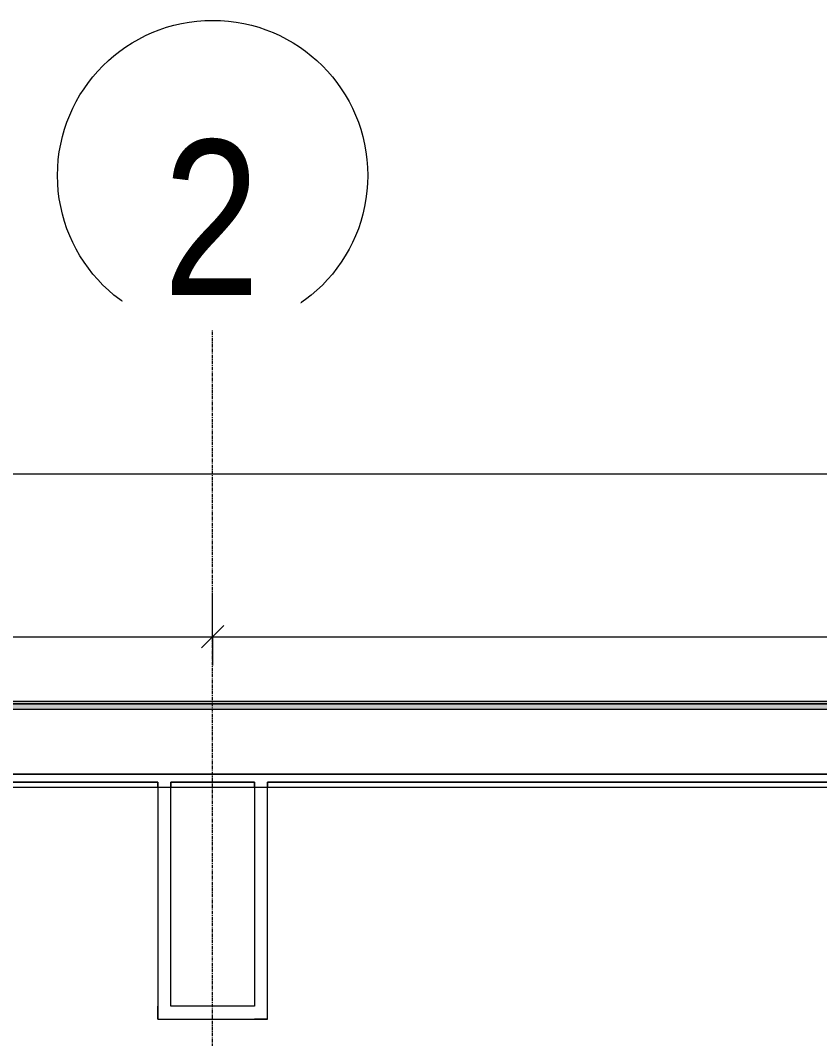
# Model space of a CAD drawing. Header units: millimetres. Extents: x -22227 to 20275, y 15053 to 61060.
# Drawn here: x -12936 to -9870, y 57152 to 61060 of the extents above; entities that cross this region are included whole.
import ezdxf

# ---------------------------------------------------------------- set-up
doc = ezdxf.new("R2010")
doc.units = ezdxf.units.MM
doc.linetypes.add('Grid Line', pattern=[22.225, 12.7, -3.175, 3.175, -3.175])
for name, color, linetype, lineweight in [('A-ANNO-DIMS', 7, 'Continuous', 9), ('A-ANNO-DIMS-170', 7, 'Continuous', 9), ('A-WALL', 7, 'Continuous', 9), ('A-WALL-PATT', 7, 'Continuous', 9), ('S-GRID', 7, 'Continuous', 9), ('S-GRID-IDEN', 7, 'Continuous', 9)]:
    doc.layers.add(name, color=color, linetype=linetype, lineweight=lineweight)
doc.layers.add('A-FLOR', color=7, linetype='Continuous', lineweight=9, true_color=0x007f00)
doc.styles.add('Arial', font='arial.ttf', dxfattribs={"width": 0.8, "height": 595})
doc.styles.add('Arial_1', font='arial.ttf', dxfattribs={"width": 0.8, "height": 340})
doc.dimstyles.new('AK_DIM_2_0_Arial', dxfattribs={"dimscale": 304.8, "dimtxt": 346.888196, "dimasz": 0.278871, "dimexe": 0.557743, "dimexo": 0.557743, "dimgap": 0.055774, "dimtad": 1, "dimdec": 0, "dimzin": 0, "dimdsep": 46, "dimtxsty": 'Arial_1', "dimblk1": 'OBLIQUE', "dimblk2": 'OBLIQUE', "dimsah": 1, "dimcen": 0.09, "dimadec": 0, "dimazin": 0, "dimtfac": 1, "dimtdec": 4, "dimtix": 1, "dimtmove": 0, "dimatfit": 3, "dimfxl": 1, "dimtvp": 1, "dimtolj": 1, "dimtzin": 0, "dimarcsym": 2})

# ---------------------------------------------------------------- blocks, each defined once
blk = doc.blocks.new('AK-SGS-M3-A_rvt-1-MẶT BẰNG HỆ THỐNG GIÓ TƯƠI')
at = {"layer": 'A-WALL-PATT', "true_color": 0xeaeaea, "transparency": 33554534}
h = blk.add_hatch(color=254, dxfattribs=at)
h.paths.add_polyline_path([(-18852.6, 58416.9), (-17584.1, 58416.9), (-17584.1, 58446.9), (-20048.6, 58446.9), (-20048.6, 58416.9)])
h.paths.add_polyline_path([(-16663.1, 58416.9), (-16584.2, 58416.9), (-16584.2, 58446.9), (-16663.1, 58446.9)])
h.paths.add_polyline_path([(-14663.3, 58416.9), (-9809.1, 58416.9), (-9809.1, 58446.9), (-14663.3, 58446.9)])
h.paths.add_polyline_path([(-15663.2, 58416.9), (-15584.3, 58416.9), (-15584.3, 58446.9), (-15663.2, 58446.9)])
h.paths.add_polyline_path([(-8809.2, 58416.9), (-8809.2, 58446.9), (-8888.1, 58446.9), (-8888.1, 58416.9), (-8826.8, 58416.9)])
h.paths.add_polyline_path([(-7809.3, 58416.9), (-7809.3, 58446.9), (-7888.2, 58446.9), (-7888.2, 58416.9)])
h.paths.add_polyline_path([(-6888.3, 58416.9), (5590.9, 58416.9), (5590.9, 58446.9), (-6888.3, 58446.9)])
h.paths.add_polyline_path([(6511.9, 58416.9), (6590.8, 58416.9), (6590.8, 58446.9), (6511.9, 58446.9)])
h.paths.add_polyline_path([(8680.8, 58416.9), (13291.2, 58416.9), (13291.2, 58446.9), (8511.7, 58446.9), (8511.7, 58416.9)])
h.paths.add_polyline_path([(7590.7, 58416.9), (7590.7, 58446.9), (7511.8, 58446.9), (7511.8, 58416.9)])
h.paths.add_polyline_path([(14291.1, 58416.9), (14291.1, 58446.9), (14212.2, 58446.9), (14212.2, 58416.9), (14217.5, 58416.9)])
h.paths.add_polyline_path([(15264.9, 58416.9), (15291, 58416.9), (15291, 58446.9), (15212.1, 58446.9), (15212.1, 58416.9)])
h.paths.add_polyline_path([(17060.6, 58416.9), (17060.6, 58446.9), (16212, 58446.9), (16212, 58416.9), (16462, 58416.9)])
at = {"layer": 'A-WALL', "color": 253, "true_color": 0xaaaaaa}
for p, q in [((-9809.1, 58446.9), (-14662.7, 58446.9)), ((-14662.7, 58416.9), (-9809.1, 58416.9)), ((3042.8, 58166.9), (-19596.1, 58166.9)), ((-13958.6, 58116.9), (-12408.6, 58116.9)), ((-12408.6, 58116.9), (-12408.6, 57276.9)), ((-12358.6, 57276.9), (-12358.6, 58116.9)), ((-12358.6, 58116.9), (-12038.6, 58116.9)), ((-12038.6, 58116.9), (-12038.6, 57276.9)), ((-11988.6, 57226.9), (-11988.6, 58116.9)), ((-11988.6, 58116.9), (-6555.2, 58116.9)), ((-12408.6, 57276.9), (-12408.6, 57226.9)), ((-12038.6, 57276.9), (-12358.6, 57276.9)), ((-12408.6, 57226.9), (-12038.6, 57226.9)), ((-12038.6, 57226.9), (-11988.6, 57226.9))]:
    blk.add_line(p, q, dxfattribs=at)
at = {"layer": 'A-WALL', "color": 9, "true_color": 0xc3c3c3}
for p, q in [((-9809.1, 58446.9), (-14662.7, 58446.9)), ((-14662.7, 58436.9), (-9809.1, 58436.9)), ((-14662.7, 58416.9), (-9809.1, 58416.9))]:
    blk.add_line(p, q, dxfattribs=at)
at = {"layer": 'A-WALL', "color": 254, "true_color": 0xd8d8d8}
blk.add_line((-9809.1, 58436.9), (-14662.7, 58436.9), dxfattribs=at)
at = {"layer": 'A-WALL', "color": 254, "true_color": 0xe0e0e0}
for p, q in [((3042.8, 58166.9), (-19596.1, 58166.9)), ((-15908.6, 58136.9), (-12408.6, 58136.9)), ((-12408.6, 58136.9), (-12408.6, 58119.7)), ((-12408.6, 58119.4), (-12408.6, 58117.3)), ((-12408.6, 58116.9), (-12358.6, 58116.9)), ((-12358.6, 58119.4), (-12358.6, 58136.9)), ((-12358.6, 58136.9), (-12038.6, 58136.9)), ((-12358.6, 58116.9), (-12358.6, 58119.1)), ((-12038.6, 58136.9), (-12038.6, 58117.3)), ((-12038.6, 58116.9), (-11988.6, 58116.9)), ((-11988.6, 58116.9), (-11988.6, 58136.9)), ((-11988.6, 58136.9), (-6555.2, 58136.9))]:
    blk.add_line(p, q, dxfattribs=at)
at = {"layer": 'A-WALL', "color": 254, "true_color": 0xcccccc}
for p, q in [((-12408.6, 58136.9), (-15908.6, 58136.9)), ((-13958.6, 58116.9), (-12408.6, 58116.9)), ((-12408.6, 58119.7), (-12408.6, 58136.9)), ((-12408.6, 58117.3), (-12408.6, 58119.4)), ((-12408.6, 58116.9), (-12408.6, 57276.9)), ((-12358.6, 58136.9), (-12358.6, 58119.4)), ((-12038.6, 58136.9), (-12358.6, 58136.9)), ((-12358.6, 58119.1), (-12358.6, 58116.9)), ((-12358.6, 57276.9), (-12358.6, 58116.9)), ((-12358.6, 58116.9), (-12038.6, 58116.9)), ((-12038.6, 58117.3), (-12038.6, 58136.9)), ((-12038.6, 58116.9), (-12038.6, 57276.9)), ((-11988.6, 58136.9), (-11988.6, 58116.9)), ((-6555.2, 58136.9), (-11988.6, 58136.9)), ((-11988.6, 57226.9), (-11988.6, 58116.9)), ((-11988.6, 58116.9), (-6555.2, 58116.9)), ((-12408.6, 57226.9), (-12408.6, 57276.9)), ((-12038.6, 57276.9), (-12358.6, 57276.9)), ((-12408.6, 57226.9), (-12038.6, 57226.9)), ((-11988.6, 57226.9), (-12038.6, 57226.9))]:
    blk.add_line(p, q, dxfattribs=at)
at = {"layer": 'A-WALL', "color": 7, "true_color": 0xececec}
for p, q in [((-12408.6, 58116.9), (-12358.6, 58116.9)), ((-12038.6, 58116.9), (-11988.6, 58116.9))]:
    blk.add_line(p, q, dxfattribs=at)
blk = doc.blocks.new('AK-SGS-M3-Hrvt_rvt-1-MẶT BẰNG HỆ THỐNG GIÓ TƯƠI')
at = {"layer": 'A-FLOR', "color": 7, "true_color": 0xecf5ec}
blk.add_line((-19596.1, 58166.9), (14251.4, 58166.9), dxfattribs=at)
at = {"layer": 'A-FLOR', "color": 254, "true_color": 0xe0efe0}
blk.add_line((14251.4, 58166.9), (-19596.1, 58166.9), dxfattribs=at)
blk = doc.blocks.new('Grid - M_Grid Head - Circle-116537-MẶT BẰNG HỆ THỐNG GIÓ TƯƠI')
at = {"layer": 'S-GRID-IDEN'}
blk.add_circle((0, 0), 3.5, dxfattribs=at)
blk = doc.blocks.new('DIMBLOCK1-MẶT BẰNG HỆ THỐNG GIÓ TƯƠI')
at = {"layer": 'A-ANNO-DIMS-170'}
for p, q in [((-20048.6, 58695), (-20048.6, 58865)), ((-12198.6, 58695), (-12198.6, 58865)), ((-20048.6, 58695), (-20006.1, 58737.5)), ((-12198.6, 58695), (-12156.1, 58737.5)), ((-20048.6, 58695), (-20091.1, 58652.5)), ((-20048.6, 58695), (-12198.6, 58695)), ((-20048.6, 58695), (-20048.6, 58585.1)), ((-12198.6, 58695), (-12241.1, 58652.5)), ((-12198.6, 58695), (-12198.6, 58585.1))]:
    blk.add_line(p, q, dxfattribs=at)
at = {"layer": 'A-ANNO-DIMS-170', "color": 0, "insert": (-16539.9, 59153.4), "char_height": 340, "width": 999.038, "attachment_point": 1, "line_spacing_factor": 0.941778, "style": 'Arial_1'}
blk.add_mtext('7850', dxfattribs=at)
blk = doc.blocks.new('_Oblique')
at = {"color": 0, "linetype": 'ByBlock', "lineweight": -2}
blk.add_line((-0.5, -0.5), (0.5, 0.5), dxfattribs=at)
blk = doc.blocks.new('DIMBLOCK2-MẶT BẰNG HỆ THỐNG GIÓ TƯƠI')
at = {"layer": 'A-ANNO-DIMS-170'}
for p, q in [((-12198.6, 58695), (-12198.6, 58865)), ((-4498.6, 58695), (-4498.6, 58865)), ((-12198.6, 58695), (-12156.1, 58737.5)), ((-4498.6, 58695), (-4456.1, 58737.5)), ((-12198.6, 58695), (-12241.1, 58652.5)), ((-12198.6, 58695), (-4498.6, 58695)), ((-12198.6, 58695), (-12198.6, 58585.1)), ((-4498.6, 58695), (-4541.1, 58652.5)), ((-4498.6, 58695), (-4498.6, 58585.1))]:
    blk.add_line(p, q, dxfattribs=at)
at = {"layer": 'A-ANNO-DIMS-170', "color": 0, "insert": (-8764.9, 59153.4), "char_height": 340, "width": 999.038, "attachment_point": 1, "line_spacing_factor": 0.941778, "style": 'Arial_1'}
blk.add_mtext('7700', dxfattribs=at)
blk = doc.blocks.new('DIMBLOCK5-MẶT BẰNG HỆ THỐNG GIÓ TƯƠI')
at = {"layer": 'A-ANNO-DIMS-170'}
for p, q in [((-20048.6, 59320.2), (-20048.6, 59490.2)), ((10901.4, 59320.2), (10901.4, 59490.2)), ((-20048.6, 59320.2), (-20006.1, 59362.7)), ((10901.4, 59320.2), (10943.9, 59362.7)), ((-20048.6, 59320.2), (-20091.1, 59277.7)), ((-20048.6, 59320.2), (10901.4, 59320.2)), ((-20048.6, 59320.2), (-20048.6, 59210.3)), ((10901.4, 59320.2), (10858.9, 59277.7)), ((10901.4, 59320.2), (10901.4, 59210.3))]:
    blk.add_line(p, q, dxfattribs=at)
at = {"layer": 'A-ANNO-DIMS-170', "color": 0, "insert": (-5093.9, 59778.6), "char_height": 340, "width": 1248.798, "attachment_point": 1, "line_spacing_factor": 0.941778, "style": 'Arial_1'}
blk.add_mtext('30950', dxfattribs=at)

msp = doc.modelspace()

# ---------------------------------------------------------------- linework, layer by layer
at = {"layer": 'S-GRID', "linetype": 'Grid Line'}
msp.add_line((15334.6, 58436.9), (-21036.6, 58436.9), dxfattribs=at)

# ---------------------------------------------------------------- block references
at = {"lineweight": 5}
for name in ['AK-SGS-M3-Hrvt_rvt-1-MẶT BẰNG HỆ THỐNG GIÓ TƯƠI', 'AK-SGS-M3-A_rvt-1-MẶT BẰNG HỆ THỐNG GIÓ TƯƠI']:
    msp.add_blockref(name, (0, 0), dxfattribs=at)
at = {"layer": 'S-GRID-IDEN', "xscale": 169.9999999999999, "yscale": 169.9999999999999, "zscale": 169.9999999999999}
msp.add_blockref('Grid - M_Grid Head - Circle-116537-MẶT BẰNG HỆ THỐNG GIÓ TƯƠI', (-12198.6, 60465.5), dxfattribs=at)

# ---------------------------------------------------------------- dimensions: what is measured, and where the dimension line sits
at = {"layer": 'A-ANNO-DIMS'}
for base, p1, p2, override, picture, middle in [((10901.4, 59320.2), (-20048.6, 59380.3), (10901.4, 59380.3), {"dimpost": '<>', "dimfxl": 30950}, 'DIMBLOCK5-MẶT BẰNG HỆ THỐNG GIÓ TƯƠI', (-4573.6, 59510.9)), ((-12198.6, 58695), (-20048.6, 58755.1), (-12198.6, 58755.1), {"dimpost": '<>', "dimfxl": 7850}, 'DIMBLOCK1-MẶT BẰNG HỆ THỐNG GIÓ TƯƠI', (-16123.6, 58885.6)), ((-4498.6, 58695), (-12198.6, 58755.1), (-4498.6, 58755.1), {"dimpost": '<>', "dimfxl": 7700}, 'DIMBLOCK2-MẶT BẰNG HỆ THỐNG GIÓ TƯƠI', (-8348.6, 58885.6))]:
    dim = msp.add_linear_dim(base=base, p1=p1, p2=p2, dimstyle='AK_DIM_2_0_Arial', override=override, dxfattribs=at)
    dim.commit()
    dim.dimension.update_dxf_attribs({"geometry": picture, "text_midpoint": middle})

# ---------------------------------------------------------------- next in the draw order: texts
at = {"layer": 'S-GRID-IDEN', "insert": (-12202.9, 60303.6), "char_height": 595, "width": 386.24, "attachment_point": 5, "line_spacing_factor": 0.936439, "style": 'Arial', "bg_fill": 3, "box_fill_scale": 1.25, "bg_fill_color": 256, "bg_fill_true_color": 13158600, "bg_fill_transparency": 0}
msp.add_mtext('\\pxqc,t2.90286,5.80571,8.70857,11.61143,14.51429,17.41714,20.32,23.22286,26.12571,29.02857,31.93143,34.83429,37.73714,40.64,43.54286,46.44571,49.34857,52.25143,55.15429,58.05714,60.96,63.86286,66.76571,69.66857,72.57143,75.47429,78.37714,81.28,84.18286,87.08571,89.98857,92.89143;{2}', dxfattribs=at)

# ---------------------------------------------------------------- next in the draw order: linework, layer by layer
at = {"layer": 'S-GRID', "linetype": 'Grid Line'}
msp.add_line((-12198.6, 15335.3), (-12198.6, 59870.5), dxfattribs=at)

doc.saveas('drawing.dxf')
